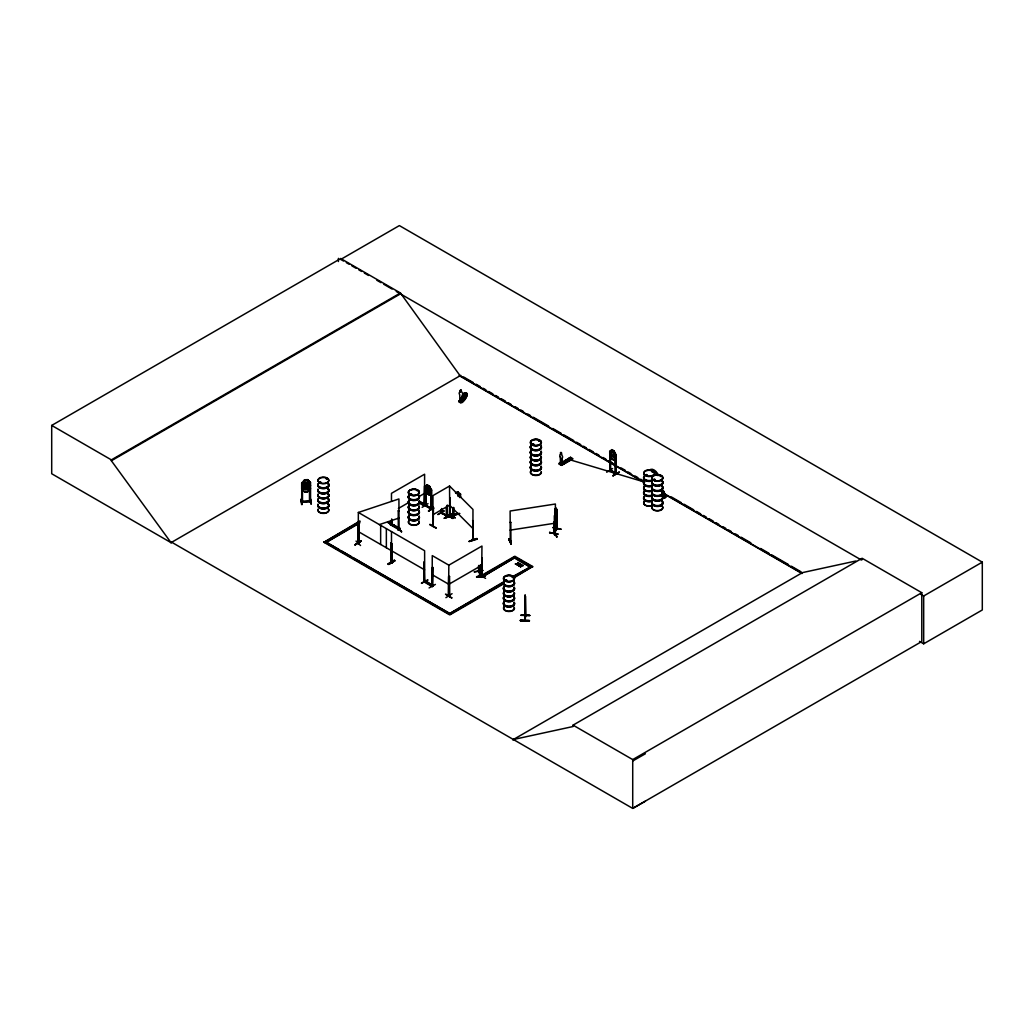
<?xml version="1.0" encoding="UTF-8"?>
<svg xmlns="http://www.w3.org/2000/svg" width="1034" height="1034" viewBox="0 0 1034 1034"><rect width="100%" height="100%" fill="white"/><g stroke="black" fill="none" stroke-linecap="round" stroke-linejoin="round"><path stroke-width="1.5" d="M525.052 596.062L524.897 601.71L524.703 600.664M524.742 600.586L525.117 595.119M520.477 620.684C547.813 621.033 501.942 619.973 529.24 620.982M520.503 620.09L529.266 620.387M557.042 509.594L556.357 509.865L556.848 529.162L557.042 509.594L555.697 507.978L554.689 509.633M525.117 597.264L525.117 595.015L524.833 605.821L525.311 599.397M525.117 599.539L524.858 603.559L524.742 602.861M561.824 464.007L562.186 457.972A1.952 1.124 60 0 0 561.901 455.296L561.475 452.737M561.901 463.956L562.186 457.972M610.28 470.948L609.789 451.509L610.59 470.819M430.842 489.677L430.829 508.948M461.875 401.166L462.301 395.027A1.952 1.512 30.5 0 0 461.914 392.442L460.957 389.805M459.794 497.6L460.324 494.019L460.544 497.199M554.689 512.618L555.116 509.516M521.071 615.359L529.873 615.398L521.097 615.049M524.794 600.935L524.988 596.605L524.742 620.581L525.22 615.566M524.833 605.821L524.833 596.721M525.104 600.948L525.039 620.594L525.686 615.631M561.074 462.999L560.208 463.219L561.074 463.116M558.011 533.919L549.623 532.717M549.61 532.781L549.778 532.122M557.998 534.255L549.752 532.497M460.027 390.425L460.027 392.144L460.75 389.715M460.893 400.093L461.086 401.903M460.699 400.171L460.828 400.882L460.841 400.093M429.756 524.716L436.141 528.167M429.911 524.29L436.141 527.831M435.404 584.404L429.084 587.945M320.992 482.283C320.126 482.426 320.514 482.71 320.256 481.87M326.77 478.445L326.124 478.807L327.093 478.807M326.55 478.406L326.847 479.039M410.498 493.864L411.222 494.006M411.467 494.342L410.692 494.278M410.666 493.722L411.803 494.252L410.588 494.485M416.883 490.646L417.568 490.723M533.725 444.181L532.251 444.672M533.13 444.736L533.596 444.077L532.484 444.116M533.505 444.362L532.303 444.581M505.574 580.113L506.673 580.087M505.936 580.488L506.841 580.475L506.208 579.906M538.882 441.13L539.554 440.82M539.386 440.626L538.701 440.755M511.778 576.752L512.399 576.52M512.205 576.468L512.541 577.088L512.011 576.52M567.162 460.931L567.55 460.246L567.317 460.893M645.5 474.89L646.689 475.511L646.392 474.554M646.857 474.852L645.655 474.735M647 475.33L646.638 474.632M652.053 471.75L652.803 471.685M652.829 471.465L651.976 471.685M654.91 479.427C655.466 481.43 653.113 478.277 653.863 480.164M660.894 476.377L660.17 476.416M553.772 532.562L554.095 533.428L554.069 522.222M553.785 522.157L553.72 533.324L557.055 528.077M556.447 528.439L557.08 527.973L556.744 529.201L556.796 509.439L556.796 512.476L554.676 518.68M554.353 523.385L554.069 533.376L557.106 528.697M560.687 462.935L562.574 464.486L562.406 463.555L561.268 464.873L559.523 463.865M398.31 529.408L399.822 528.167L398.62 528.865C396.875 531.334 400.507 527.624 398.31 530.106L398.232 510.796L399.072 510.718L398.232 510.796M398.155 529.951L398.878 528.981M394.561 525.97L388.073 522.545M394.6 525.634L388.383 522.015L388.047 522.609M451.651 598.001C440.342 590.207 447.192 596.217 452 597.807M612.438 450.514L611.766 454.055L613.11 456.007L613.808 453.9L612.503 450.475M427.184 487.802L427.921 485.553M463.258 397.108L463.193 396.384M445.796 517.866L453.383 515.281M525.608 596.45L525.647 615.993M525.13 619.844L524.703 620.465M305.586 483.266L304.655 487.247L306.542 488.319L307.512 485.747L306.542 483.214L305.599 483.33M480.461 575.292C476.687 566.567 480.06 576.222 478.962 565.508M554.405 532.316L557.067 537.034L554.728 532.109M356.045 541.092L360.556 545.513M455.076 517.931L450.63 513.459M455.025 517.853L450.578 513.523M461.022 400.429L460.195 400.416M554.625 515.759L555.387 515.63L554.534 515.578L554.638 534.927L555.323 534.824L555.387 504.01L510.124 511.016L510.24 541.803C511.584 542.152 508.922 540.407 510.938 540.976M554.534 534.203L555.387 533.88M554.612 534.668L555.387 534.578M517.465 565.068L517.969 563.827L520.089 563.556L517.969 564.034L517.465 565.275M520.684 567.136L521.265 564.241L520.761 565.663M517.065 565.042L518.047 562.38M518.448 562.612L518.034 563.763L520.089 563.556M520.283 566.903L520.697 565.727L518.616 565.74L520.761 565.469L518.616 565.934M611.766 449.738L610.745 454.404L613.472 457.778L614.816 456.757L614.816 454.482L613.795 450.914L611.727 449.635L613.873 450.876M427.249 484.778L426.15 489.483L428.903 492.843L430.26 491.809L429.239 485.98L427.145 484.713L425.052 486.562L426.021 486.794M437.938 514.596L444.155 511.003M511.08 544.091L508.818 538.856L511.106 543.781M606.687 472.241L612.619 468.557M355.076 544.647L361.241 541.028L355.037 544.931M388.164 564.086L394.549 560.273L387.866 563.982L388.694 564.448L394.859 560.803L388.694 564.435M394.329 560.48L388.383 563.918M422.143 507.332L428.024 503.623M525.582 616.018L525.207 596.347M525.078 620.516L525.13 619.405M301.618 504.527L300.829 499.474L302.031 504.178M301.191 499.435L302.031 504.45M301.204 499.138L302.096 504.54M358.074 543.38L358.126 524.212L359.031 523.863L358.346 524.096L358.966 543.574L358.901 524.406M358.966 543.574L358.255 543.251L358.346 512.463L398.917 498.944L399.072 529.873M391.783 562.793L390.632 561.423L392.106 562.005M391.266 561.85L392.106 562.703L391.472 543.225L391.266 562.47M391.55 562.354L391.472 531.592M390.632 562.121L392.119 562.677L390.839 561.992M425.271 505.083L426.021 505.199M425.556 505.613L425.245 486.587L425.168 505.716L431.424 509.245L431.579 489.961L430.803 489.767L431.579 489.961M425.388 504.863L426.021 505.897M431.139 508.767L430.829 508.25M425.581 505.6L431.63 509.051L430.945 508.03M423.759 580.746L424.341 580.94M433.349 585.27L432.147 585.955L423.862 581.173L425.064 580.488L433.349 585.864L432.147 586.562L423.862 581.78L424.043 562.031L424.457 581.638L423.746 581.276L424.69 581.483L424.612 550.721L358.346 512.463M447.14 505.355L447.205 516.548C442.203 511.843 440.251 515.888 441.841 510.008M446.61 515.539C451.638 517.284 432.781 508.444 446.74 515.527M446.52 515.656C447.476 519.21 445.473 508.431 446.585 506.621M302.665 501.555L301.682 501.206L301.695 502.11L301.76 482.8L302.703 482.813M391.472 520.322L391.744 524.251L392.248 520.115M424.884 505.122L424.082 505.225M448.73 595.248C450.798 594.576 448.071 596.45 449.609 595.804L449.389 576.481L448.549 576.636L448.51 595.83L448.834 565.171L481.96 546.042L481.611 577.295L514.842 557.636L481.715 577.36L480.5 576.662L480.487 564.68M481.754 576.558L482.025 576.067M482.258 576.92L481.96 557.675L481.56 577.282L482.245 576.184M459.949 402.148C456.382 402.136 465.093 395.066 464.369 393.217C471.491 391.123 461.991 407.577 459.238 400.959L459.755 400.08L459.755 400.908M459.031 401.955L464.344 392.959C475.834 391.912 448.627 415.241 466.605 393.657M460.117 400.778L464.886 393.23L461.384 399.654M461.81 398.361L464.344 392.959M460.246 401.735L460.246 400.339M460.802 400.197L460.595 400.933L461.086 400.248M461.267 402.394L466.967 393.825M467.122 393.502L462.185 402.575M449.234 516.263L449.984 516.522M450.204 505.639L450.242 517.129L449.57 516.754M472.874 540.175L472.822 520.593L473.016 540.252L472.499 539.141L473.223 539.36M554.78 509.659L555.775 508.095M554.844 516.444L556.176 512.554L555.685 508.082M552.97 527.469L561.229 529.253L552.841 527.65M554.095 532.148L553.759 533.363M432.91 526.332L432.975 495.596L449.531 486.032L472.965 509.452L472.926 540.252M411.416 494.42L411.183 493.787M539.464 440.691L539.063 440.497M567.55 460.621L566.658 460.233M646.121 474.554L645.5 475.123L646.121 474.8M654.199 479.841L654.457 479.401M654.961 479.75L654.031 480.241M310.381 482.555L309.528 482.374L309.476 501.684L310.329 500.766M510.046 540.898L510.977 541.131M464.24 396.785L463.077 396.461M301.67 483.007L304.591 479.763L307.563 479.66L310.471 482.529L307.55 479.595M301.682 486.096L304.591 482.852L307.563 482.749L310.484 485.618M310.471 485.515L307.563 488.759L304.591 488.862L301.67 485.993M310.471 488.604L307.563 491.848L304.603 492.003L301.682 489.134L301.67 482.956M556.848 528.464L554.017 532.2M433.246 507.048L433.194 526.5L433.466 507.177M449.79 516.961L449.531 486.032M432.212 586.368L432.768 567.265M472.499 539.141L472.577 539.877M560.531 452.478L561.397 452.504M392.222 523.941L392.028 519.999M448.51 595.248L449.674 595.196M358.41 542.695L358.901 542.268M358.41 543.393L359.263 542.449M399.15 529.149L398.155 529.253M611.766 458.682C613.627 462.612 618.358 455.012 613.795 459.859C610.667 458.863 609.375 454.714 609.724 451.431L611.805 449.596M425.116 486.523L425.116 489.612L427.145 493.813L429.265 495.015L431.359 493.063M459.561 513.407L452.931 515.591M301.76 501.231L309.437 500.805M301.76 501.929L310.316 501.412M302.497 501.425L302.497 502.123L302.458 482.749M309.528 500.805L310.446 500.934M310.446 501.632L310.329 482.335M566.658 460.104L567.162 460.789M505.497 580.436L506.233 580.022M653.721 479.569L654.6 479.285M464.046 397.082L463.827 396.306M572.125 458.566L561.165 465.184M569.437 457.959C574.982 460.453 567.033 458.372 570.574 457.299L572.823 458.941L561.54 465.403L561.268 464.214M449.441 517.09L449.932 498.039M446.585 514.919L452.97 518.512L446.559 515.035M427.145 484.713L427.145 493.813L425.181 489.573M427.856 485.592L428.606 485.941M427.171 493.761L429.343 494.976L429.343 485.877L431.437 490.09L431.268 509.193M431.437 490.09L429.265 485.915M423.979 505.329L424.612 485.825L424.832 505.109L424.819 485.954M361.254 541.041L354.998 544.957M424.612 504.269L423.979 504.631L424.677 504.23M398.62 529.473L390.335 524.69L392.093 523.036M358.759 543.212L358.061 542.604L359.263 543.147M430.739 508.857L431.579 509.064M431.656 508.392L424.198 504.502M433.711 508.237L428.451 510.99L433.401 507.72M433.427 508.03L428.503 510.964L433.479 508.108M390.723 562.212L390.904 542.902L391.821 543.664L391.886 562.832M390.839 561.488L391.886 562.134M421.484 582.982L427.986 579.932L421.484 583.383M449.609 576.597L448.834 576.804L449.17 596.049M481.715 577.36L482.18 557.791M479.349 574.839L485.579 578.368M452.065 593.684L445.912 597.665M171.799 542.294L171.127 542.695L51.7 473.74L51.7 425.426L340.755 258.539L400.429 292.984L460.104 375.756L644.182 482.038M340.755 258.539L340.755 259.431L399.37 225.593L982.3 562.147L982.3 609.97L923.685 643.807L919.497 641.377M51.7 425.426L111.375 459.872L400.429 292.984M645.371 801.195L632.718 808.407L171.722 542.255L171.037 542.643L111.375 460.763L400.429 293.876M171.037 542.643L460.776 375.368M503.623 583.835L449.79 614.92L323.991 542.294L359.884 520.968M323.991 542.294L359.884 521.563M359.703 522.467L325.193 542.979L359.703 523.062M398.374 508.482L409.425 502.11M419.08 496.527L424.612 493.334M419.248 502.434L423.384 504.825L424.586 504.127L419.067 500.947A5.48 3.167 0 0 1 413.148 504.967A5.48 3.167 0 0 1 409.115 500.249M419.248 503.028L423.384 505.419L424.586 504.721M390.335 524.69L391.537 523.992L399.822 528.775M432.975 514.725L449.531 505.161L472.965 528.581M441.608 512.67L441.001 512.269L441.686 512.657M441.376 512.89L441.066 509.814M446.61 516.237L446.804 506.492M444.206 518.28L450.462 514.325L444.258 518.202M560.157 456.886L560.234 456.847A1.952 1.124 60 0 1 560.518 454.495L560.518 452.776M570.574 457.299L559.187 464.046L559.924 464.46L571.143 457.984L559.51 464.227L559.355 463.116C560.893 460.544 561.501 465.804 560.182 464.137L560.182 462.741L560.699 463.167M560.661 462.547L559.355 463.116M565.378 460.298C570.923 462.78 562.974 460.712 566.516 459.639L568.597 460.828M570.742 459.6L568.674 458.398C565.133 459.471 573.082 461.539 567.537 459.057L644.712 482.103M570.69 457.726L559.368 464.059L561.449 465.248M559.885 464.46L570.742 457.752M572.254 458.424L561.191 465.184M561.268 465.235L572.668 458.76M609.659 451.47L610.37 451.832M609.957 470.483L616.161 473.999L616.109 454.895L615.295 454.495L615.333 473.908L615.954 474.192L615.308 454.533M615.902 455.089L613.899 450.811L616.109 454.895M423.862 581.78L425.064 581.082L431.966 585.063M616.109 474.011C614.222 470.728 604.489 468.092 615.54 472.965M612.955 475.524C632.394 464.861 599.772 483.317 619.224 472.305M481.96 565.171L448.834 584.3L432.264 574.736M513.291 578.252L532.626 566.503L514.842 556.24L480.5 576.067L482.025 576.765M480.5 576.662L512.257 558.334M513.639 557.533L530.209 567.097L513.639 556.938L521.743 560.816M503.804 581.741L448.575 614.222L472.047 600.676M513.471 576.158L531.411 566.399M474.813 599.074L484.468 593.503M487.234 591.9L502.421 583.137M513.471 576.765L530.028 567.201M323.991 541.687L449.79 614.325L503.623 583.241M513.291 577.657L532.626 566.503M662.897 492.352C670.95 506.104 658.529 479.388 665.547 497.457L662.897 497.057M661.747 495.234L665.146 496.385L665.211 495.57M662.988 498.298L665.547 497.341M665.482 497.38L665.612 494.989M512.709 739.905L802.449 572.616L855.829 561.01M513.381 739.504L573.056 726.527L573.056 725.144L862.11 558.257L921.785 592.702L921.785 641.519L632.718 808.407L632.718 759.589L921.785 592.702M862.11 559.64L861.438 560.04L396.268 291.472M920.919 594.382L923.685 595.985L982.3 562.147M632.718 760.985L645.371 753.773M359.121 542.488L358.255 542.553L359.263 542.617M358.591 543.367L359.031 531.541M453.668 514.919L452.84 514.906L458.088 513.407M508.715 539.218L511.158 544.143M424.315 505.406L424.315 504.721M481.831 576.106L481.34 577.166M321.044 482.594L319.92 482.594M506.634 580.669L505.936 580.733M302.587 482.981L301.786 482.968M396.849 527.56L401.722 531.786L397.276 527.418M445.589 517.724L453.409 515.01M445.602 517.698L453.073 515.1M473.223 520.994L472.564 520.684M469.358 541.092C492.74 533.208 453.008 546.676 477.178 539.128M460.634 494.162L458.036 491.925L455.555 492.908M455.503 492.856L458.049 492.068L459.29 496.915M456.369 493.024L457.209 492.74L458.049 496.385M459.807 494.472L460.479 494.174M379.388 524.587L398.917 518.073M458.243 513.562L453.525 514.699M459.716 513.562L453.163 515.811M662.923 498.336L665.612 497.419M510.938 541.674L510.809 522.338L510.046 522.467L510.809 522.338M463.335 396.461L464.201 396.629M453.461 515.41L453.564 507.436M453.138 515.785L453.034 507.823M441.208 512.14L441.919 513.2M441.272 509.684L441.272 512.877L447.438 516.393L447.36 505.225M509.956 540.911L510.822 541.015M554.534 534.72L555.387 534.759L555.31 533.893M510.124 530.145L555.387 523.139M482.826 570.354L474.335 571.673M474.309 571.957L482.813 570.626M478.988 571.44L480.72 576.339L480.694 565.12M478.471 566.71L478.988 571.828M485.23 575.925C480.099 573.728 468.531 579.764 485.23 575.886M515.397 563.879L520.089 563.75M522.933 565.197L521.201 565.895L523.307 565.611M515.397 564.073L517.543 563.801M523.307 565.417L521.265 565.43M309.631 482.374L310.355 482.503M533.143 444.685L532.2 444.349M652.325 471.129L652.389 471.62M307.525 482.826L304.655 482.981L303.208 485.993L303.208 488.268L305.133 489.961L307.046 489.858L308.933 487.945L308.933 485.67L306.542 480.177L305.586 480.228L304.655 482.981L305.586 485.334L307.512 484.054L307.563 482.697M310.497 498.995L310.898 503.972M310.019 498.621L311.324 504.036L310.484 498.957M425.762 506.053L425.801 486.911M390.839 561.294L392.041 561.953M610.331 470.276L609.814 470.716M524.742 604.399L524.923 605.834M521.071 615.217L529.847 615.566M520.477 620.633L529.24 620.956M449.389 595.61L449.389 576.481M396.927 527.469L401.399 531.851M301.889 502.123L310.355 501.632L310.471 482.477M480.694 575.589L481.043 576.274L480.991 565.081M424.341 581.638L424.173 580.462M554.289 531.812L556.719 537.047M459.238 400.959L461.797 402.123L462.004 401.502L461.461 402.226M555.452 508.999L555.685 512.399L555.025 514.596L554.689 513.95M478.626 571.918L478.664 565.546M431.268 508.495L424.509 504.98L424.612 474.205L391.472 493.334L391.472 501.309M390.93 561.979L390.904 542.902M610.15 470.522L610.021 451.393M394.6 525.892L388.306 522.403L394.639 525.569M394.044 560.376L394.859 560.842M358.914 543.522L359.173 543.134M358.165 543.406L358.501 524.238M446.559 514.635L452.814 518.228M340.755 259.431L343.534 261.033M346.312 262.636L349.091 264.239M351.857 265.841L356.019 268.245M358.798 269.848L361.577 271.451M364.356 273.054L368.518 275.458M376.841 280.266L381.003 282.67M383.782 284.272L392.106 289.068M463.568 376.971L473.326 382.606M476.118 384.221L480.306 386.638M483.085 388.241L485.877 389.857M488.668 391.459L492.856 393.876M495.648 395.492L498.427 397.108M501.219 398.71L505.406 401.127M508.198 402.743L510.977 404.346M515.165 406.763L517.956 408.378M520.748 409.981L523.527 411.597M527.715 414.014L530.507 415.616M533.298 417.232L548.64 426.086M552.815 428.503L561.191 433.336M563.969 434.939L573.741 440.574M576.52 442.19L580.707 444.607M583.499 446.21L586.291 447.825M589.083 449.441L593.257 451.845M596.049 453.461L598.841 455.076M603.016 457.48L605.808 459.096M608.599 460.712L612.787 463.129M621.15 467.95L625.337 470.367M628.129 471.982L630.908 473.585M635.096 476.002L637.888 477.618M640.679 479.22L643.458 480.836M671.35 496.94L681.122 502.576M683.901 504.178L693.672 509.827M696.451 511.429L700.638 513.846M703.43 515.462L706.222 517.065M709.014 518.68L713.189 521.097M715.98 522.7L718.772 524.316M722.947 526.733L725.739 528.335M728.531 529.951L731.322 531.554M735.51 533.971L738.289 535.586M741.081 537.189L750.839 542.837M760.61 548.472L768.973 553.293M771.765 554.909L788.503 564.564M791.281 566.18L801.053 571.815M663.699 493.308L801.764 573.017M459.186 375.626L643.872 482.258M664.862 494.368L801.97 573.534M661.747 492.882L665.146 495.609M615.889 474.154L609.84 470.703M443.87 510.899L438.002 514.299M419.067 501.542L423.216 503.933M524.509 562.418L532.626 567.097M399.822 528.167C391.111 523.437 391.24 525.362 391.692 518.913M390.335 524.083L398.62 528.865M448.834 565.171L432.264 555.607L432.147 586.562M358.346 531.592L424.612 569.85M327.791 543.083L338.881 549.493M341.647 551.096L351.353 556.693M354.132 558.295L412.359 591.913M415.125 593.516L448.407 612.723M573.056 725.144L632.718 759.589M478.871 571.479L481.004 576.184M560.234 456.847L560.48 463.335L560.506 462.457M319.881 482.684L320.023 481.96L319.739 482.594M615.372 473.882L615.553 454.572M609.84 470.005L610.655 470.884M304.642 488.836L301.786 486.122M480.823 575.809L480.784 564.642M469.397 541.467L476.958 538.856M307.512 479.737L308.933 484.92L307.046 486.82L305.133 486.924L303.208 485.23L304.591 479.763M427.184 489.134L428.541 491.072L429.239 490.297L428.541 485.98M310.484 488.655L307.563 491.848L304.642 491.874M923.685 595.985L923.685 643.807M610.59 454.908L610.435 471M554.534 515.578L554.534 534.901M510.899 540.756L510.977 541.622M466.605 394.381L463.827 394.006M466.256 394.962L463.478 394.587M464.744 397.508L461.978 397.134M462.521 401.451L462.314 400.585L462.314 401.244M460.324 494.019L460.479 497.367M459.962 400.119L459.962 400.778L459.691 394.51A1.952 1.512 30.5 0 1 460.065 392.08M453.719 507.591L453.68 515.63M452.879 507.668L452.802 515.669M449.751 497.768L449.816 517.155M449.79 613.524L326.395 542.294M441.621 508.534L441.686 513.355M432.548 567.395L432.509 586.562L432.483 567.11M431.01 489.638L431.113 508.78M427.908 506.363L421.652 503.209M426.021 489.974L426.086 505.962M424.043 562.031L424.043 581.16M386.354 528.632L386.354 547.761M380.654 525.35L380.654 544.479M338.415 258.358L338.415 261.524M111.375 459.872L111.375 460.763M328.114 483.059A5.467 3.154 0 0 1 324.094 487.777A5.467 3.154 0 0 1 318.097 483.822M328.114 489.224A5.467 3.154 0 0 1 324.094 493.942A5.467 3.154 0 0 1 318.097 489.987M328.192 488.901A5.558 3.205 0 0 1 324.107 493.683A5.558 3.205 0 0 1 318.02 489.664M328.192 488.63A5.558 3.205 0 0 1 324.107 493.412A5.558 3.205 0 0 1 318.02 489.392M328.192 483.615A5.558 3.205 0 0 1 324.107 488.397A5.558 3.205 0 0 1 318.02 484.39M328.192 483.343A5.558 3.205 0 0 1 324.107 488.126A5.558 3.205 0 0 1 318.02 484.119M328.114 483.951A5.467 3.154 0 0 1 324.094 488.655A5.467 3.154 0 0 1 318.097 484.713M328.114 488.345A5.467 3.154 0 0 1 324.094 493.05A5.467 3.154 0 0 1 318.097 489.108M328.14 493.645A5.493 3.167 0 0 1 324.094 498.375A5.493 3.167 0 0 1 318.084 494.407M328.101 493.36A5.441 3.141 0 0 1 324.094 498.039A5.441 3.141 0 0 1 318.123 494.11M328.14 493.864A5.493 3.167 0 0 1 324.094 498.595A5.493 3.167 0 0 1 318.084 494.627M328.114 498.995A5.467 3.154 0 0 1 324.094 503.7A5.467 3.154 0 0 1 318.097 499.758M328.114 498.104A5.467 3.154 0 0 1 324.094 502.821A5.467 3.154 0 0 1 318.097 498.866M328.114 504.269A5.467 3.154 0 0 1 324.094 508.987A5.467 3.154 0 0 1 318.097 505.031M328.192 503.946A5.558 3.205 0 0 1 324.107 508.728A5.558 3.205 0 0 1 318.02 504.708M328.192 503.661A5.558 3.205 0 0 1 324.107 508.457A5.558 3.205 0 0 1 318.02 504.437M328.192 498.659A5.558 3.205 0 0 1 324.107 503.442A5.558 3.205 0 0 1 318.02 499.435M328.192 498.388A5.558 3.205 0 0 1 324.107 503.17A5.558 3.205 0 0 1 318.02 499.163M328.114 503.39A5.467 3.154 0 0 1 324.094 508.095A5.467 3.154 0 0 1 318.097 504.153M328.14 508.689A5.493 3.167 0 0 1 324.094 513.42A5.493 3.167 0 0 1 318.084 509.452M328.101 508.405A5.441 3.141 0 0 1 324.094 513.084A5.441 3.141 0 0 1 318.123 509.155M328.114 494.123A5.454 3.154 0 0 1 324.792 498.75A5.454 3.154 0 0 1 317.929 495.7M514.35 587.751A5.558 3.205 0 0 1 508.25 591.771A5.558 3.205 0 0 1 504.165 586.976M514.273 588.075A5.48 3.167 0 0 1 508.263 592.03A5.48 3.167 0 0 1 504.23 587.312M514.441 592.999A5.454 3.154 0 0 1 507.565 596.049A5.454 3.154 0 0 1 504.256 591.435M514.286 592.547A5.493 3.167 0 0 1 508.263 596.502A5.493 3.167 0 0 1 504.23 591.771M514.35 582.478A5.558 3.205 0 0 1 508.25 586.485A5.558 3.205 0 0 1 504.165 581.703M514.26 587.196A5.467 3.154 0 0 1 508.263 591.138A5.467 3.154 0 0 1 504.243 586.433M514.26 582.801A5.467 3.154 0 0 1 508.263 586.743A5.467 3.154 0 0 1 504.243 582.039M514.35 587.48A5.558 3.205 0 0 1 508.25 591.5A5.558 3.205 0 0 1 504.165 586.705M514.35 582.207A5.558 3.205 0 0 1 508.25 586.213A5.558 3.205 0 0 1 504.165 581.431M514.273 581.909A5.48 3.167 0 0 1 508.263 585.864A5.48 3.167 0 0 1 504.23 581.147M514.35 602.796A5.558 3.205 0 0 1 508.25 606.816A5.558 3.205 0 0 1 504.165 602.021M514.273 603.119A5.48 3.167 0 0 1 508.263 607.074A5.48 3.167 0 0 1 504.23 602.357M514.247 607.242A5.441 3.141 0 0 1 508.276 611.172A5.441 3.141 0 0 1 504.269 606.493M514.441 593.813A5.454 3.154 0 0 1 507.565 596.851A5.454 3.154 0 0 1 504.256 592.236M514.26 607.553A5.467 3.154 0 0 1 508.263 611.495A5.467 3.154 0 0 1 504.243 606.79M514.286 592.702A5.493 3.167 0 0 1 508.263 596.67A5.493 3.167 0 0 1 504.23 591.939M514.35 597.523A5.558 3.205 0 0 1 508.25 601.529A5.558 3.205 0 0 1 504.165 596.747M514.26 602.24A5.467 3.154 0 0 1 508.263 606.183A5.467 3.154 0 0 1 504.243 601.478M514.26 597.846A5.467 3.154 0 0 1 508.263 601.788A5.467 3.154 0 0 1 504.243 597.083M514.35 602.525A5.558 3.205 0 0 1 508.25 606.544A5.558 3.205 0 0 1 504.165 601.749M514.35 597.251A5.558 3.205 0 0 1 508.25 601.258A5.558 3.205 0 0 1 504.165 596.476M514.273 596.954A5.48 3.167 0 0 1 508.263 600.909A5.48 3.167 0 0 1 504.23 596.191M541.26 451.755A5.558 3.205 0 0 1 535.173 455.761A5.558 3.205 0 0 1 531.088 450.979M541.183 452.078A5.467 3.154 0 0 1 535.185 456.02A5.467 3.154 0 0 1 531.166 451.315M541.17 456.188A5.454 3.154 0 0 1 535.185 460.13A5.454 3.154 0 0 1 531.166 455.425M541.196 456.511A5.48 3.167 0 0 1 535.185 460.466A5.48 3.167 0 0 1 531.153 455.748M541.26 446.481A5.558 3.205 0 0 1 535.173 450.488A5.558 3.205 0 0 1 531.088 445.706M541.196 451.186A5.48 3.167 0 0 1 535.185 455.141A5.48 3.167 0 0 1 531.153 450.423M541.196 446.791A5.48 3.167 0 0 1 535.185 450.746A5.48 3.167 0 0 1 531.153 446.029M541.26 451.483A5.558 3.205 0 0 1 535.173 455.49A5.558 3.205 0 0 1 531.088 450.708M541.26 446.21A5.558 3.205 0 0 1 535.173 450.217A5.558 3.205 0 0 1 531.088 445.434M541.183 445.912A5.467 3.154 0 0 1 535.185 449.855A5.467 3.154 0 0 1 531.166 445.15M541.26 466.799A5.558 3.205 0 0 1 535.173 470.806A5.558 3.205 0 0 1 531.088 466.024M541.183 467.122A5.467 3.154 0 0 1 535.185 471.065A5.467 3.154 0 0 1 531.166 466.36M541.351 472.047A5.454 3.154 0 0 1 534.488 475.097A5.454 3.154 0 0 1 531.166 470.47M541.338 457.803A5.441 3.141 0 0 1 534.488 460.841A5.441 3.141 0 0 1 531.179 456.227M541.196 471.543A5.493 3.167 0 0 1 535.185 475.498A5.493 3.167 0 0 1 531.14 470.78M541.196 456.705A5.493 3.167 0 0 1 535.185 460.673A5.493 3.167 0 0 1 531.14 455.942M541.26 461.526A5.558 3.205 0 0 1 535.173 465.533A5.558 3.205 0 0 1 531.088 460.75M541.196 466.231A5.48 3.167 0 0 1 535.185 470.186A5.48 3.167 0 0 1 531.153 465.468M541.196 461.836A5.48 3.167 0 0 1 535.185 465.791A5.48 3.167 0 0 1 531.153 461.074M541.26 466.528A5.558 3.205 0 0 1 535.173 470.535A5.558 3.205 0 0 1 531.088 465.752M541.26 461.254A5.558 3.205 0 0 1 535.173 465.261A5.558 3.205 0 0 1 531.088 460.479M541.183 460.957A5.467 3.154 0 0 1 535.185 464.899A5.467 3.154 0 0 1 531.166 460.195M649.494 470.328A7.38 4.265 60 0 1 658.529 475.537M650.838 470.56A6.165 3.554 60 0 1 657.702 475.562M662.109 481.417A5.48 3.167 0 0 1 658.076 486.135A5.48 3.167 0 0 1 652.066 482.18M662.109 480.539A5.48 3.167 0 0 1 658.076 485.256A5.48 3.167 0 0 1 652.066 481.301M662.096 486.704A5.467 3.154 0 0 1 658.076 491.409A5.467 3.154 0 0 1 652.079 487.466M662.174 486.368A5.558 3.205 0 0 1 658.089 491.15A5.558 3.205 0 0 1 652.002 487.143M662.174 486.096A5.558 3.205 0 0 1 658.089 490.879A5.558 3.205 0 0 1 652.002 486.872M662.174 481.094A5.558 3.205 0 0 1 658.089 485.877A5.558 3.205 0 0 1 652.002 481.87M662.174 480.823A5.558 3.205 0 0 1 658.089 485.605A5.558 3.205 0 0 1 652.002 481.598M662.109 485.812A5.48 3.167 0 0 1 658.076 490.53A5.48 3.167 0 0 1 652.066 486.575M662.096 491.15A5.467 3.154 0 0 1 658.076 495.855A5.467 3.154 0 0 1 652.079 491.913M662.096 490.827A5.467 3.154 0 0 1 658.076 495.532A5.467 3.154 0 0 1 652.079 491.589M662.122 491.318A5.493 3.167 0 0 1 658.076 496.049A5.493 3.167 0 0 1 652.066 492.081M662.109 495.583A5.48 3.167 0 0 1 658.076 500.301A5.48 3.167 0 0 1 652.066 496.346M662.096 501.748A5.467 3.154 0 0 1 658.076 506.453A5.467 3.154 0 0 1 652.079 502.511M662.174 501.412A5.558 3.205 0 0 1 658.089 506.195A5.558 3.205 0 0 1 652.002 502.188M662.174 501.141A5.558 3.205 0 0 1 658.089 505.923A5.558 3.205 0 0 1 652.002 501.917M662.109 500.857A5.48 3.167 0 0 1 658.076 505.574A5.48 3.167 0 0 1 652.066 501.619M662.174 496.139A5.558 3.205 0 0 1 658.089 500.921A5.558 3.205 0 0 1 652.002 496.915M662.174 495.868A5.558 3.205 0 0 1 658.089 500.65A5.558 3.205 0 0 1 652.002 496.643M662.109 496.462A5.48 3.167 0 0 1 658.076 501.18A5.48 3.167 0 0 1 652.066 497.225M662.122 506.169A5.493 3.167 0 0 1 658.076 510.886A5.493 3.167 0 0 1 652.066 506.931M662.096 505.872A5.467 3.154 0 0 1 658.076 510.576A5.467 3.154 0 0 1 652.079 506.634M662.096 491.602A5.467 3.154 0 0 1 658.774 496.242A5.467 3.154 0 0 1 651.898 493.192M651.95 486.019A5.558 3.205 0 0 1 645.242 485.515A5.558 3.205 0 0 1 644.35 481.637M651.898 486.277A5.467 3.154 0 0 1 645.294 485.786A5.467 3.154 0 0 1 644.428 481.973M651.911 490.53A5.493 3.167 0 0 1 645.281 490.026A5.493 3.167 0 0 1 644.415 486.2M651.95 480.745A5.558 3.205 0 0 1 645.242 480.228A5.558 3.205 0 0 1 644.35 476.364M651.898 485.398A5.467 3.154 0 0 1 645.294 484.894A5.467 3.154 0 0 1 644.428 481.081M651.898 481.004A5.467 3.154 0 0 1 645.294 480.5A5.467 3.154 0 0 1 644.428 476.687M651.95 485.747A5.558 3.205 0 0 1 645.242 485.243A5.558 3.205 0 0 1 644.35 481.366M651.95 480.474A5.558 3.205 0 0 1 645.242 479.957A5.558 3.205 0 0 1 644.35 476.092M651.898 480.125A5.467 3.154 0 0 1 645.294 479.621A5.467 3.154 0 0 1 644.428 475.808M651.95 501.063A5.558 3.205 0 0 1 645.242 500.559A5.558 3.205 0 0 1 644.35 496.682M651.898 501.322A5.467 3.154 0 0 1 645.294 500.831A5.467 3.154 0 0 1 644.428 497.018M651.911 505.587A5.493 3.167 0 0 1 645.281 505.083A5.493 3.167 0 0 1 644.415 501.257M651.885 491.176A5.441 3.141 0 0 1 645.319 490.672A5.441 3.141 0 0 1 644.453 486.885M651.911 505.755A5.493 3.167 0 0 1 645.281 505.251A5.493 3.167 0 0 1 644.415 501.425M651.95 495.79A5.558 3.205 0 0 1 645.242 495.273A5.558 3.205 0 0 1 644.35 491.409M651.898 500.443A5.467 3.154 0 0 1 645.294 499.939A5.467 3.154 0 0 1 644.428 496.126M651.898 496.049A5.467 3.154 0 0 1 645.294 495.544A5.467 3.154 0 0 1 644.428 491.732M651.95 500.792A5.558 3.205 0 0 1 645.242 500.288A5.558 3.205 0 0 1 644.35 496.41M651.95 495.519A5.558 3.205 0 0 1 645.242 495.002A5.558 3.205 0 0 1 644.35 491.137M651.898 495.17A5.467 3.154 0 0 1 645.294 494.666A5.467 3.154 0 0 1 644.428 490.853M419.235 501.58A5.558 3.205 0 0 1 413.135 505.587A5.558 3.205 0 0 1 409.05 500.805M419.158 501.904A5.48 3.167 0 0 1 413.148 505.859A5.48 3.167 0 0 1 409.115 501.141M419.132 506.04A5.454 3.154 0 0 1 413.148 509.969A5.454 3.154 0 0 1 409.141 505.277M419.132 506.363A5.454 3.154 0 0 1 413.148 510.305A5.454 3.154 0 0 1 409.141 505.6M419.235 496.307A5.558 3.205 0 0 1 413.135 500.314A5.558 3.205 0 0 1 409.05 495.532M419.145 496.617A5.467 3.154 0 0 1 413.148 500.572A5.467 3.154 0 0 1 409.128 495.868M419.235 501.309A5.558 3.205 0 0 1 413.135 505.316A5.558 3.205 0 0 1 409.05 500.534M419.235 496.036A5.558 3.205 0 0 1 413.135 500.042A5.558 3.205 0 0 1 409.05 495.26M419.145 495.738A5.467 3.154 0 0 1 413.148 499.68A5.467 3.154 0 0 1 409.128 494.976M419.235 516.625A5.558 3.205 0 0 1 413.135 520.632A5.558 3.205 0 0 1 409.05 515.85M419.158 516.948A5.48 3.167 0 0 1 413.148 520.903A5.48 3.167 0 0 1 409.115 516.186M419.132 521.058A5.454 3.154 0 0 1 413.148 525.001A5.454 3.154 0 0 1 409.141 520.296M419.326 507.616A5.454 3.154 0 0 1 412.45 510.654A5.454 3.154 0 0 1 409.141 506.04M419.158 521.369A5.48 3.167 0 0 1 413.148 525.324A5.48 3.167 0 0 1 409.115 520.606M419.171 506.531A5.493 3.167 0 0 1 413.148 510.499A5.493 3.167 0 0 1 409.102 505.768M419.235 511.352A5.558 3.205 0 0 1 413.135 515.359A5.558 3.205 0 0 1 409.05 510.576M419.158 516.056A5.48 3.167 0 0 1 413.148 520.012A5.48 3.167 0 0 1 409.115 515.294M419.145 511.662A5.467 3.154 0 0 1 413.148 515.617A5.467 3.154 0 0 1 409.128 510.912M419.235 516.354A5.558 3.205 0 0 1 413.135 520.361A5.558 3.205 0 0 1 409.05 515.578M419.235 511.08A5.558 3.205 0 0 1 413.135 515.087A5.558 3.205 0 0 1 409.05 510.305M419.145 510.783A5.467 3.154 0 0 1 413.148 514.725A5.467 3.154 0 0 1 409.128 510.021M303.931 485.011L305.469 487.221L303.854 489.664L305.961 487.609L308.067 489.431L306.478 487.143L307.99 484.791L305.999 486.717L303.931 485.011M663.531 491.176L663.324 491.951L663.531 491.176M663.531 497.548L663.324 498.323L663.531 497.548M485.127 575.589L476.635 576.946L485.127 575.641M465.739 395.854L462.961 395.298L465.739 395.854M465.274 396.629L462.495 396.087L465.274 396.629M320.656 482.956A5.454 3.154 0 0 0 328.838 480.215A5.454 3.154 0 0 0 320.656 477.488A5.454 3.154 0 0 0 320.656 482.956M320.656 483.382A5.454 3.154 0 0 0 328.838 480.655A5.454 3.154 0 0 0 320.656 477.928A5.454 3.154 0 0 0 320.656 483.382M506.233 581.056A5.493 3.167 0 0 0 514.467 578.316A5.493 3.167 0 0 0 506.233 575.576A5.493 3.167 0 0 0 506.233 581.056M506.246 581.496A5.454 3.154 0 0 0 514.441 578.769A5.454 3.154 0 0 0 506.246 576.028A5.454 3.154 0 0 0 506.246 581.496M506.233 581.224A5.493 3.167 0 0 0 514.467 578.484A5.493 3.167 0 0 0 506.233 575.744A5.493 3.167 0 0 0 506.233 581.224M533.169 445.034A5.454 3.154 0 0 0 541.351 442.306A5.454 3.154 0 0 0 533.169 439.579A5.454 3.154 0 0 0 533.169 445.034M533.169 445.473A5.441 3.141 0 0 0 541.338 442.759A5.441 3.141 0 0 0 533.169 440.032A5.441 3.141 0 0 0 533.169 445.473M533.156 445.215A5.493 3.167 0 0 0 541.389 442.474A5.493 3.167 0 0 0 533.156 439.734A5.493 3.167 0 0 0 533.156 445.215M654.625 480.422A5.467 3.154 0 0 0 662.833 477.682A5.467 3.154 0 0 0 654.625 474.955A5.467 3.154 0 0 0 654.625 480.422M654.625 480.875A5.467 3.154 0 0 0 662.833 478.147A5.467 3.154 0 0 0 654.625 475.407A5.467 3.154 0 0 0 654.625 480.875M653.475 480.099A5.493 3.167 0 0 0 662.665 478.677A5.493 3.167 0 0 0 655.944 474.8A5.493 3.167 0 0 0 653.475 480.099M646.431 475.718A5.48 3.167 0 0 0 654.651 472.977A5.48 3.167 0 0 0 646.431 470.237A5.48 3.167 0 0 0 646.431 475.718M646.431 476.144A5.454 3.154 0 0 0 654.625 473.417A5.454 3.154 0 0 0 646.431 470.69A5.454 3.154 0 0 0 646.431 476.144M645.281 490.413A5.493 3.167 0 0 0 651.911 490.917A5.493 3.167 0 0 1 645.281 490.426A5.493 3.167 0 0 1 644.415 486.6A5.493 3.167 0 0 0 645.281 490.413M411.118 495.053A5.493 3.167 0 0 0 419.352 492.313A5.493 3.167 0 0 0 411.118 489.56A5.493 3.167 0 0 0 411.118 495.053M411.131 495.299A5.454 3.154 0 0 0 419.326 492.572A5.454 3.154 0 0 0 411.131 489.845A5.454 3.154 0 0 0 411.131 495.299M409.981 494.562A5.493 3.167 0 0 0 419.171 493.14A5.493 3.167 0 0 0 412.437 489.263A5.493 3.167 0 0 0 409.981 494.562"/></g></svg>
